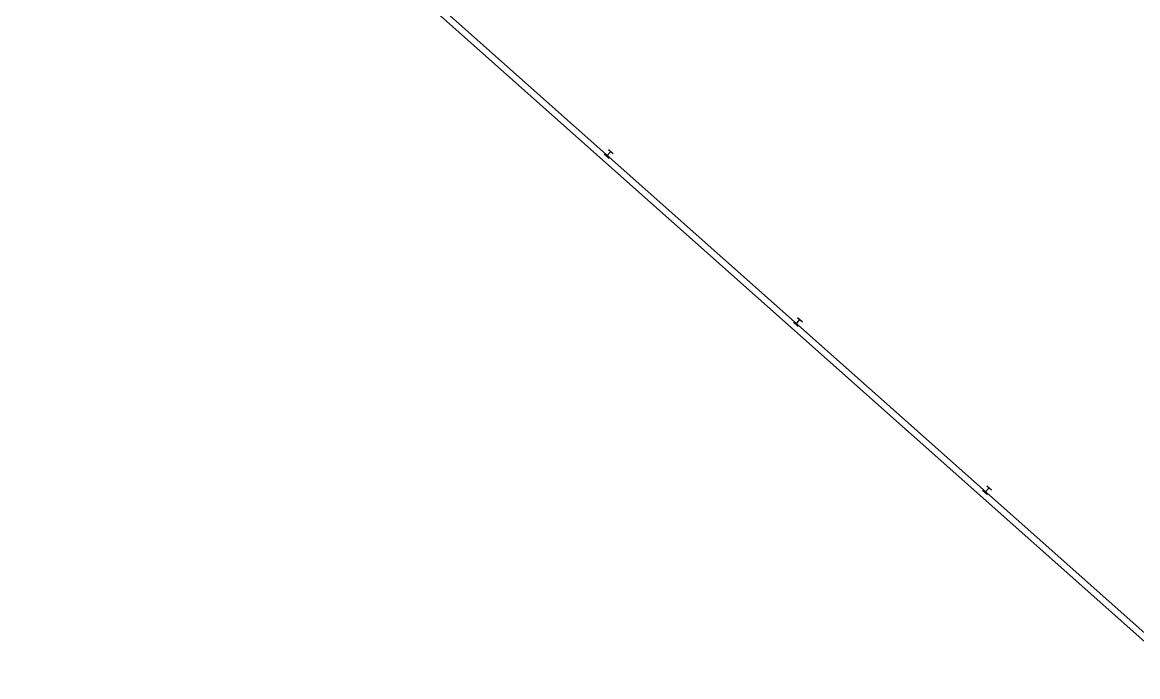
# Model space of a CAD drawing. Header units: inches. Extents: x 69199327 to 69201392, y 27695932 to 27697963.
# Drawn here: x 69199327 to 69200385, y 27695932 to 27696552 of the extents above; entities that cross this region are included whole.
import ezdxf

# ---------------------------------------------------------------- set-up
doc = ezdxf.new("R2010")
doc.units = ezdxf.units.IN
doc.header["$LTSCALE"] = 10
doc.header["$MEASUREMENT"] = 0
doc.layers.get('0').update_dxf_attribs({"linetype": 'CONTINUOUS'})
doc.layers.add('A-COLS', color=5, linetype='CONTINUOUS')
doc.layers.add('A-WALL', color=5, linetype='CONTINUOUS')

# ---------------------------------------------------------------- blocks, each defined once
blk = doc.blocks.new('COLUMN')
for p, q in [((-0.5, -0.5), (-0.5, 0.5)), ((-0.5, 0), (0.5, 0)), ((0.5, 0.5), (0.5, -0.5))]:
    blk.add_line(p, q)

msp = doc.modelspace()

# ---------------------------------------------------------------- linework, layer by layer
at = {"layer": 'A-WALL'}
for p, q in [((69200428.7, 27695931.9, 0), (69199327.2, 27696911.4, 0)), ((69200428.2, 27695940.4, 0), (69199441.1, 27696818.2, 0))]:
    msp.add_line(p, q, dxfattribs=at)

# ---------------------------------------------------------------- block references
at = {"layer": 'A-COLS', "xscale": 6, "yscale": 6, "zscale": 6, "rotation": 48.35380507626741}
for p in [(69199883.3, 27696427.6), (69200062.6, 27696268.2), (69200242, 27696108.7)]:
    msp.add_blockref('COLUMN', p, dxfattribs=at)

doc.saveas('drawing.dxf')
